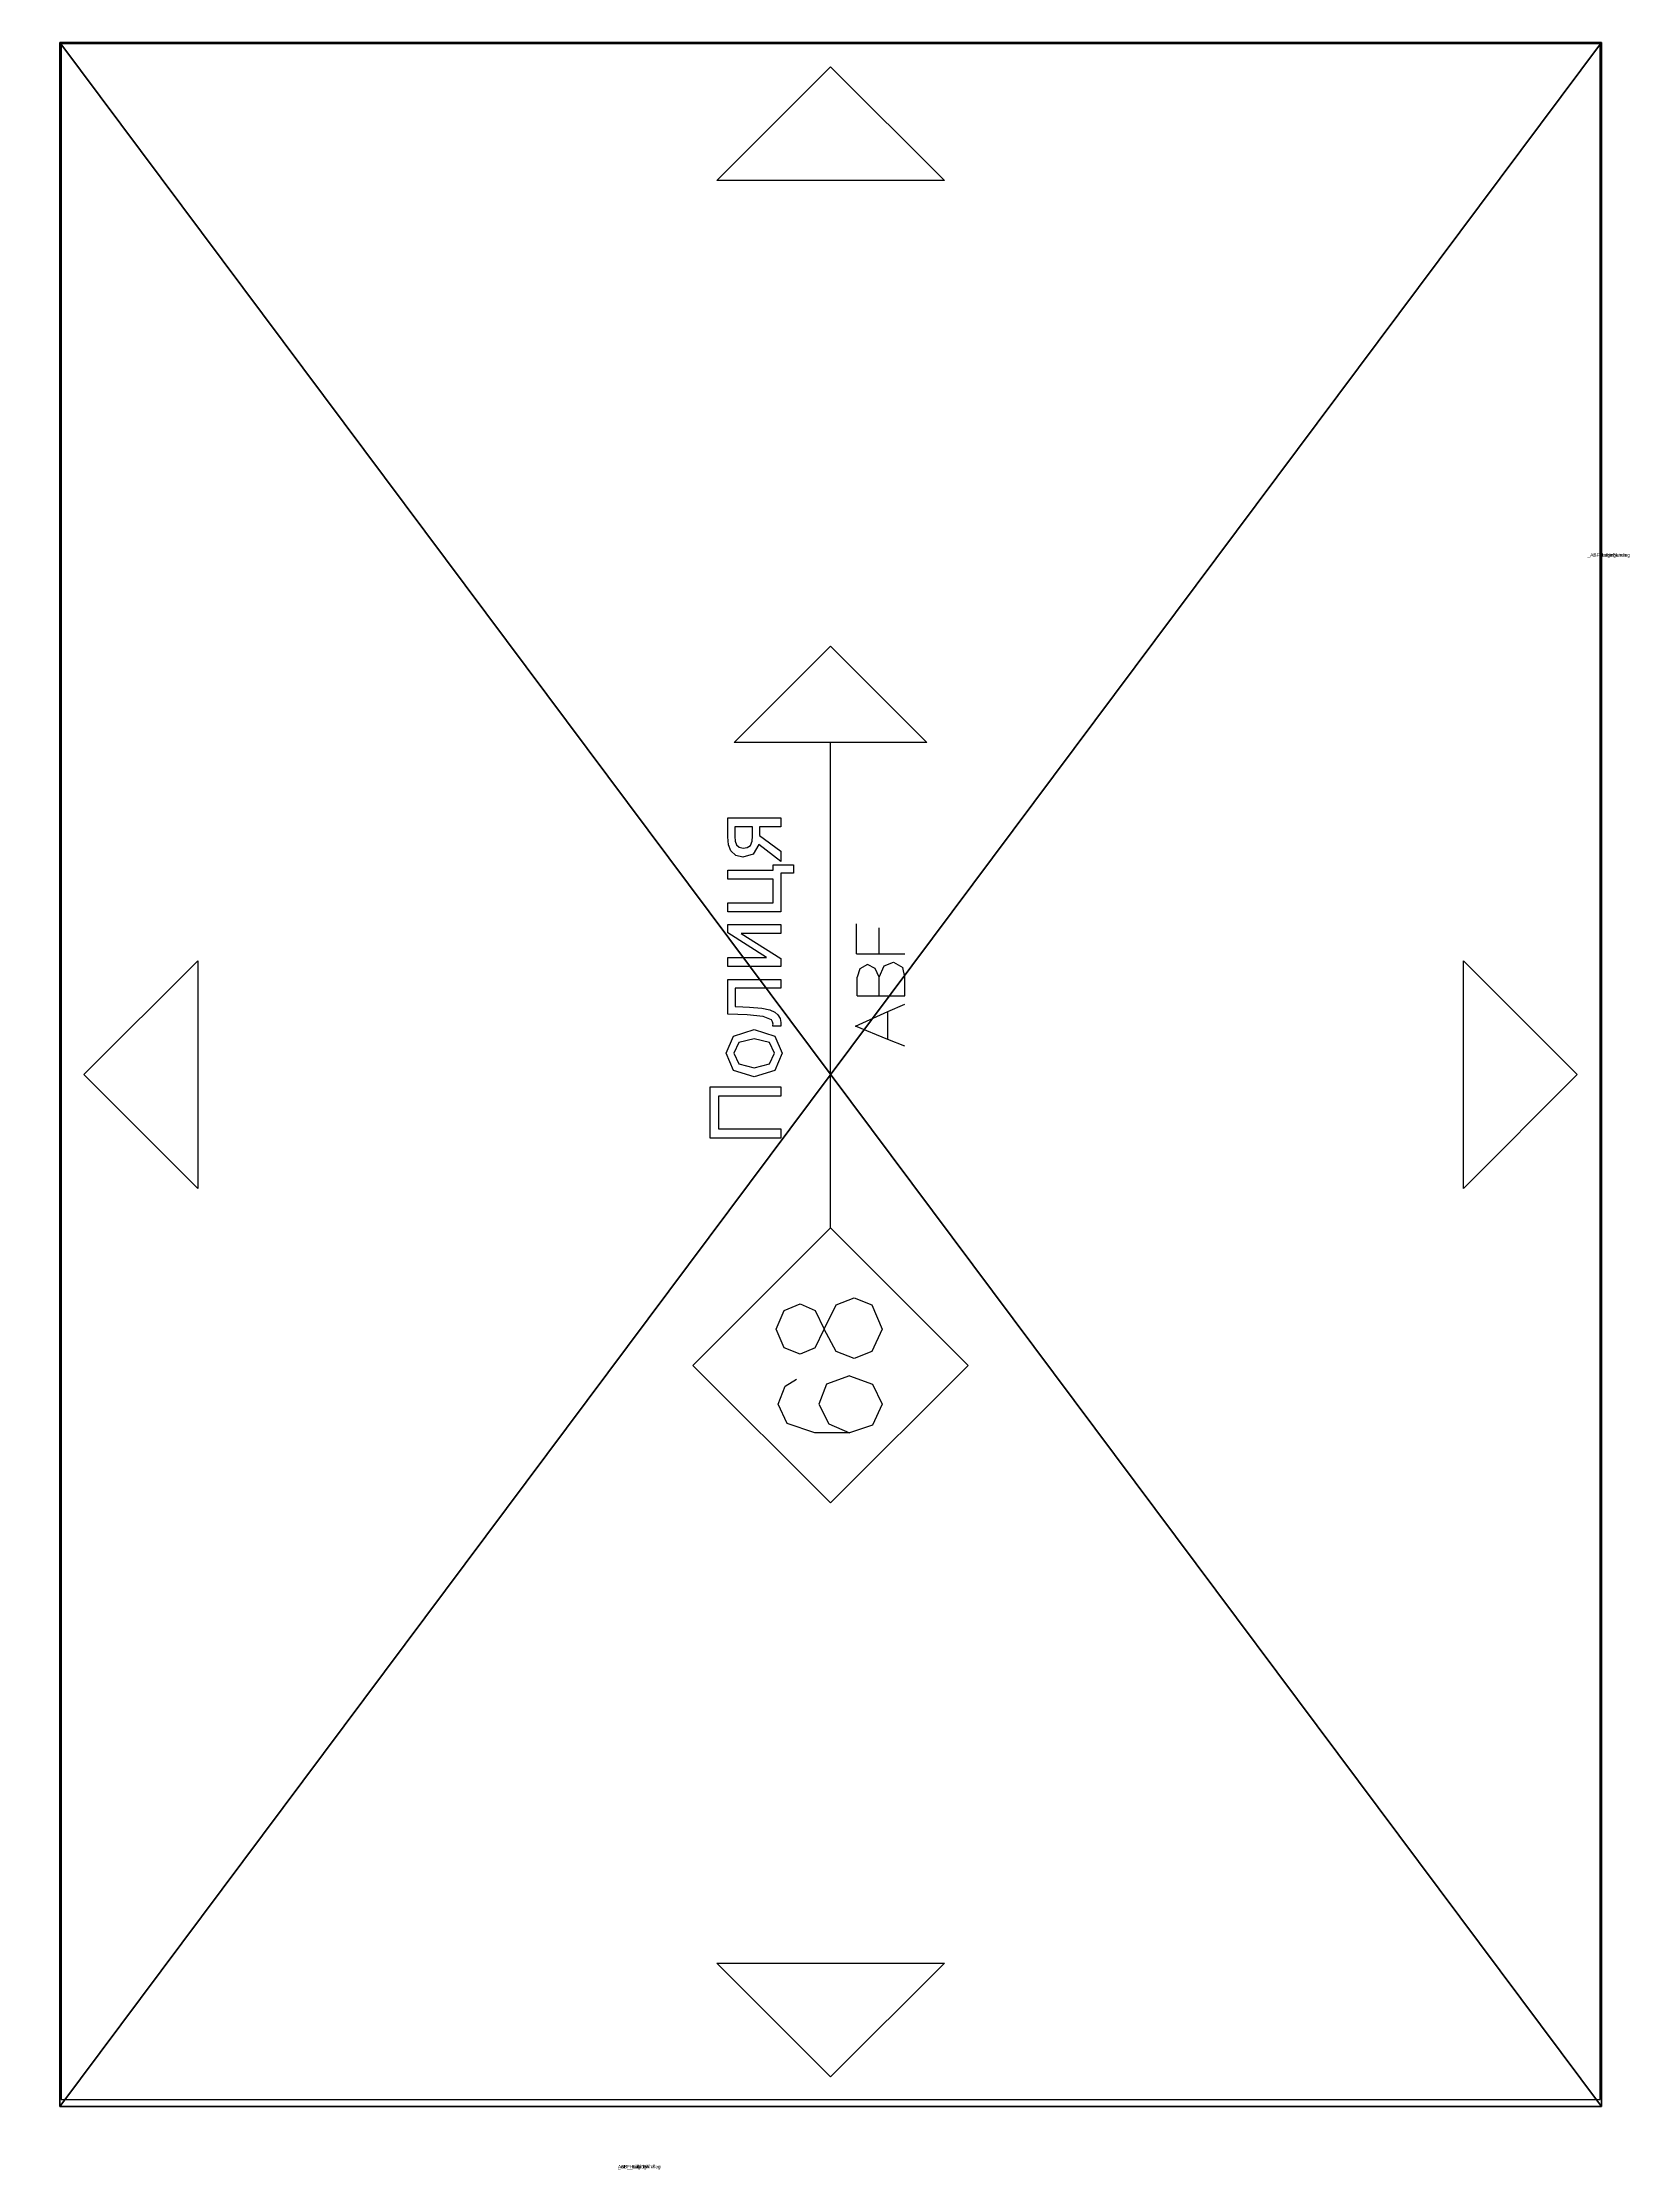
# Model space of a CAD drawing. Header units: millimetres. Extents: x -45532 to 18, y -11338 to 4436.
# Drawn here: x -17957 to -17496, y -18 to 600 of the extents above; entities that cross this region are included whole.
import ezdxf

# ---------------------------------------------------------------- set-up
doc = ezdxf.new("R2010")
doc.units = ezdxf.units.MM
doc.header["$LTSCALE"] = 25.4
doc.layers.get('0').update_dxf_attribs({"true_color": 0xffffff})
for name, color, linetype, true_color in [('-', 216, 'Continuous', 0x770077), ('ABF_cuttingLines', 134, 'Continuous', 0x009987), ('ABF_edgeBanding', 252, 'Continuous', 0x777799), ('ABF_Label', 190, 'Continuous', 0x9900ff)]:
    doc.layers.add(name, color=color, linetype=linetype, true_color=true_color)

# ---------------------------------------------------------------- blocks, each defined once
blk = doc.blocks.new('Group1369#1')
at = {"layer": 'ABF_Label', "color": 0}
for p, q in [((-11.73, 9.21), (-11.73, 22.25)), ((-11.73, 22.25), (-2.26, 22.25)), ((-4, 20.71), (-10, 20.71)), ((-10, 20.71), (-10, 9.21)), ((-4, 9.21), (-4, 20.71)), ((-2.26, 22.25), (-2.26, 9.21)), ((-0.44, 14.09), (0.76, 17.9)), ((0.76, 17.9), (3.94, 19.26)), ((1.95, 16.92), (1.26, 14.09)), ((3.94, 17.84), (1.95, 16.92)), ((3.94, 19.26), (7.11, 17.91)), ((5.91, 16.92), (3.94, 17.84)), ((6.6, 14.09), (5.91, 16.92)), ((7.11, 17.91), (8.3, 14.09)), ((11, 15.42), (11.06, 17.11)), ((11.06, 17.11), (11.12, 18.99)), ((11.12, 18.99), (17.57, 18.99)), ((12.5, 16.21), (12.45, 14.99)), ((12.56, 17.6), (12.5, 16.21)), ((15.92, 17.6), (12.56, 17.6)), ((15.92, 9.21), (15.92, 17.6)), ((17.57, 18.99), (17.57, 9.21)), ((19.95, 9.21), (19.95, 18.99)), ((19.95, 18.99), (21.58, 18.99)), ((26.04, 16.5), (21.44, 9.21)), ((21.58, 18.99), (21.58, 11.81)), ((21.58, 11.81), (26.13, 18.99)), ((26.04, 9.21), (26.04, 16.5)), ((26.13, 18.99), (27.67, 18.99)), ((27.67, 18.99), (27.67, 9.21)), ((30.06, 9.21), (30.06, 18.99)), ((30.06, 18.99), (31.7, 18.99)), ((31.7, 18.99), (31.7, 10.62)), ((36.07, 10.62), (36.07, 18.99)), ((36.07, 18.99), (37.72, 18.99)), ((37.72, 18.99), (37.72, 10.62)), ((40.1, 16.2), (40.42, 17.48)), ((40.67, 14.3), (40.1, 16.2)), ((40.42, 17.48), (41.28, 18.4)), ((41.28, 18.4), (42.39, 18.84)), ((41.95, 16.86), (41.79, 16.15)), ((41.79, 16.15), (41.9, 15.37)), ((42.43, 17.38), (41.95, 16.86)), ((42.39, 18.84), (43.88, 18.99)), ((43.07, 17.61), (42.43, 17.38)), ((43.96, 17.67), (43.07, 17.61)), ((43.88, 18.99), (47.4, 18.99)), ((45.75, 17.67), (43.96, 17.67)), ((45.75, 14.38), (45.75, 17.67)), ((47.4, 18.99), (47.4, 9.21)), ((0.73, 10.32), (-0.44, 14.09)), ((1.26, 14.09), (1.95, 11.3)), ((5.9, 11.29), (6.6, 14.09)), ((8.3, 14.09), (7.11, 10.28)), ((10.07, 10.91), (10.71, 12.42)), ((10.71, 12.42), (11, 15.42)), ((12.27, 12.69), (11.95, 11.2)), ((12.45, 14.99), (12.27, 12.69)), ((39.3, 9.21), (42.45, 13.23)), ((42.45, 13.23), (40.67, 14.3)), ((44.12, 13.09), (41.22, 9.21)), ((41.9, 15.37), (42.3, 14.81)), ((42.3, 14.81), (43.05, 14.46)), ((43.05, 14.46), (44.02, 14.38)), ((44.02, 14.38), (45.75, 14.38)), ((45.75, 13.09), (44.12, 13.09)), ((45.75, 9.21), (45.75, 13.09)), ((-66.14, 2.93), (-64.44, 8.02)), ((-64.44, 8.02), (-60.83, 9.66)), ((-60.83, 9.66), (-57.55, 8.37)), ((-57.55, 8.37), (-56.24, 6.32)), ((-51.62, 5.61), (-50.44, 8.57)), ((-50.44, 8.57), (-47.02, 10.04)), ((-47.02, 10.04), (-43.53, 8.57)), ((-43.53, 8.57), (-42.31, 5.61)), ((-10, 9.21), (-11.73, 9.21)), ((-2.26, 9.21), (-4, 9.21)), ((3.94, 8.93), (0.73, 10.32)), ((1.95, 11.3), (3.94, 10.35)), ((3.94, 10.35), (5.9, 11.29)), ((7.11, 10.28), (3.94, 8.93)), ((8.93, 9.21), (8.93, 10.64)), ((8.93, 10.64), (9.02, 10.64)), ((9.24, 9.2), (8.93, 9.21)), ((9.02, 10.64), (9.14, 10.63)), ((9.14, 10.63), (9.3, 10.62)), ((9.6, 9.19), (9.24, 9.2)), ((9.3, 10.62), (9.71, 10.69)), ((10.37, 9.32), (9.6, 9.19)), ((9.71, 10.69), (10.07, 10.91)), ((11.01, 9.71), (10.37, 9.32)), ((11.53, 10.3), (11.01, 9.71)), ((11.95, 11.2), (11.53, 10.3)), ((17.57, 9.21), (15.92, 9.21)), ((21.44, 9.21), (19.95, 9.21)), ((27.67, 9.21), (26.04, 9.21)), ((37.16, 9.21), (30.06, 9.21)), ((31.7, 10.62), (36.07, 10.62)), ((37.16, 6.86), (37.16, 9.21)), ((37.72, 10.62), (38.69, 10.62)), ((38.69, 10.62), (38.69, 6.86)), ((41.22, 9.21), (39.3, 9.21)), ((47.4, 9.21), (45.75, 9.21)), ((-50.44, 2.86), (-51.62, 5.61)), ((-42.31, 5.61), (-43.53, 2.86)), ((38.69, 6.86), (37.16, 6.86)), ((-66.14, -3.5), (-66.14, 2.93)), ((-64.49, 0.31), (-66.14, -3.5)), ((-60.83, 2.2), (-64.49, 0.31)), ((-57.17, 0.73), (-60.83, 2.2)), ((-55.6, -3.5), (-57.17, 0.73)), ((-51.13, -1.04), (-47.02, 1.17)), ((-50.44, 2.86), (-47.02, 1.17)), ((-43.53, 2.86), (-47.02, 1.17)), ((-47.02, 1.17), (-42.53, -1.04)), ((-28.29, 0), (61.31, 0)), ((-64.74, -7.74), (-66.14, -3.5)), ((-55.6, -3.5), (-57.13, -7.74)), ((-52.43, -4.33), (-51.13, -1.04)), ((-42.53, -1.04), (-41.25, -4.33)), ((-60.83, -9.5), (-64.74, -7.74)), ((-57.13, -7.74), (-60.83, -9.5)), ((-51.13, -7.61), (-52.43, -4.33)), ((-47.02, -9.5), (-51.13, -7.61)), ((-42.53, -7.61), (-47.02, -9.5)), ((-41.25, -4.33), (-42.53, -7.61)), ((6.49, -10.57), (8.95, -4.58)), ((8.95, -4.58), (11.61, -10.57)), ((14.53, -4.88), (17.96, -4.88)), ((14.53, -4.88), (14.53, -8.98)), ((19.51, -5.38), (17.96, -4.88)), ((20.29, -6.84), (19.51, -5.38)), ((19.55, -8.25), (20.29, -6.84)), ((22.27, -4.79), (22.27, -8.97)), ((22.27, -4.79), (27.81, -4.79)), ((5.21, -13.72), (6.49, -10.57)), ((6.49, -10.57), (11.61, -10.57)), ((11.61, -10.57), (13.01, -13.72)), ((14.53, -8.98), (14.53, -13.72)), ((14.53, -8.98), (17.96, -8.98)), ((17.96, -8.98), (19.55, -8.25)), ((17.96, -8.98), (20.04, -9.9)), ((20.74, -11.59), (19.76, -13.36)), ((20.04, -9.9), (20.74, -11.59)), ((22.27, -8.97), (27.09, -8.97)), ((22.27, -8.97), (22.27, -13.72)), ((14.53, -13.72), (17.96, -13.72)), ((17.96, -13.72), (19.76, -13.36))]:
    blk.add_line(p, q, dxfattribs=at)
for points in [[(-28.29, 0, 0), (-53.69, -25.4, 0), (-79.09, 0, 0), (-53.69, 25.4, 0), (-28.29, 0, 0)], [(61.31, 17.78, 0), (79.09, 0, 0), (61.31, -17.78, 0), (61.31, 17.78, 0)]]:
    blk.add_polyline3d(points, close=True, dxfattribs=at)
blk = doc.blocks.new('Group1754#1')
at = {"layer": 'ABF_cuttingLines', "color": 0}
blk.add_polyline3d([(-3501.58, 410.72, 0), (-3948.78, 410.72, 0), (-3948.78, -186.88, 0), (-3501.58, -186.88, 0), (-3501.58, 410.72, 0)], close=True, dxfattribs=at)
blk = doc.blocks.new('Group1755#1')
at = {"layer": 'ABF_edgeBanding', "color": 0}
for points in [[(-3725.18, 404.1, 0), (-3692.09, 371.02, 0), (-3758.26, 371.02, 0), (-3725.18, 404.1, 0)], [(-3942.16, 111.12, 0), (-3909.07, 144.21, 0), (-3909.07, 78.03, 0), (-3942.16, 111.12, 0)], [(-3508.19, 111.12, 0), (-3541.28, 78.03, 0), (-3541.28, 144.21, 0), (-3508.19, 111.12, 0)], [(-3725.18, -180.26, 0), (-3758.26, -147.17, 0), (-3692.09, -147.17, 0), (-3725.18, -180.26, 0)]]:
    blk.add_polyline3d(points, close=True, dxfattribs=at)
blk = doc.blocks.new('______#85')
at = {"color": 0}
for p, q in [((-3949.18, 411.12), (-3949.18, -188.88)), ((-3501.18, 411.12), (-3949.18, 411.12)), ((-3501.18, 411.12, 18), (-3949.18, 411.12, 18)), ((-3949.18, 411.12, 18), (-3949.18, -188.88, 18)), ((-3949.18, 411.12, 18), (-3949.18, -188.88, 18)), ((-3949.18, 411.12), (-3949.18, 411.12, 18)), ((-3949.18, 411.12), (-3949.18, -188.88)), ((-3501.18, 411.12), (-3949.18, 411.12)), ((-3949.18, 411.12), (-3949.18, 411.12, 18)), ((-3501.18, 411.12, 18), (-3949.18, 411.12, 18)), ((-3501.18, 411.12), (-3501.18, 411.12, 18)), ((-3501.18, -188.88, 18), (-3501.18, 411.12, 18)), ((-3501.18, -188.88), (-3501.18, 411.12)), ((-3501.18, -188.88), (-3501.18, 411.12)), ((-3501.18, -188.88, 18), (-3501.18, 411.12, 18)), ((-3501.18, 411.12), (-3501.18, 411.12, 18)), ((-3949.18, -188.88, 18), (-3501.18, -188.88, 18)), ((-3949.18, -188.88), (-3949.18, -188.88, 18)), ((-3949.18, -188.88), (-3501.18, -188.88)), ((-3949.18, -188.88), (-3501.18, -188.88)), ((-3949.18, -188.88, 18), (-3501.18, -188.88, 18)), ((-3949.18, -188.88), (-3949.18, -188.88, 18)), ((-3501.18, -188.88), (-3501.18, -188.88, 18)), ((-3501.18, -188.88), (-3501.18, -188.88, 18))]:
    blk.add_line(p, q, dxfattribs=at)
at = {"layer": 'ABF_cuttingLines', "color": 0}
blk.add_blockref('Group1754#1', (0, 0, 18), dxfattribs=at)
at = {"layer": 'ABF_edgeBanding', "color": 0}
blk.add_blockref('Group1755#1', (0, 0, 18), dxfattribs=at)
at = {"layer": 'ABF_Label', "color": 0, "xscale": 1.574803149606299, "yscale": 1.574803149606299, "rotation": 90}
blk.add_blockref('Group1369#1', (-3725.18, 111.12, 18), dxfattribs=at)
at = {"color": 0}
mesh = blk.add_polyface(dxfattribs=at)
corners = [(-3501.18, 411.12), (-3949.18, -188.88), (-3949.18, 411.12), (-3501.18, -188.88)]
mesh.append_faces([[corners[k] for k in face] for face in [(0, 1, 2), (1, 0, 3)]], dxfattribs={"vtx0": -1, "color": 0})
at = {"color": 7, "true_color": 0xffffff}
mesh = blk.add_polyface(dxfattribs=at)
corners = [(-3501.18, -188.88, 18), (-3949.18, 411.12, 18), (-3949.18, -188.88, 18), (-3501.18, 411.12, 18)]
mesh.append_faces([[corners[k] for k in face] for face in [(0, 1, 2), (1, 0, 3)]], dxfattribs={"vtx0": -1, "color": 7})
at = {"color": 0}
mesh = blk.add_polyface(dxfattribs=at)
corners = [(-3949.18, 411.12, 18), (-3949.18, -188.88), (-3949.18, -188.88, 18), (-3949.18, 411.12)]
mesh.append_faces([[corners[k] for k in face] for face in [(0, 1, 2), (1, 0, 3)]], dxfattribs={"vtx0": -1, "color": 0})
mesh = blk.add_polyface(dxfattribs=at)
corners = [(-3949.18, 411.12, 18), (-3501.18, 411.12), (-3949.18, 411.12), (-3501.18, 411.12, 18)]
mesh.append_faces([[corners[k] for k in face] for face in [(0, 1, 2), (1, 0, 3)]], dxfattribs={"vtx0": -1, "color": 0})
mesh = blk.add_polyface(dxfattribs=at)
corners = [(-3501.18, 411.12), (-3501.18, -188.88, 18), (-3501.18, -188.88), (-3501.18, 411.12, 18)]
mesh.append_faces([[corners[k] for k in face] for face in [(0, 1, 2), (1, 0, 3)]], dxfattribs={"vtx0": -1, "color": 0})
mesh = blk.add_polyface(dxfattribs=at)
corners = [(-3501.18, -188.88, 18), (-3949.18, -188.88), (-3501.18, -188.88), (-3949.18, -188.88, 18)]
mesh.append_faces([[corners[k] for k in face] for face in [(0, 1, 2), (1, 0, 3)]], dxfattribs={"vtx0": -1, "color": 0})
blk = doc.blocks.new('Group1223#1')
at = {"layer": 'ABF_Label', "color": 0}
for p, q in [((-11.73, 9.21), (-11.73, 22.25)), ((-11.73, 22.25), (-2.26, 22.25)), ((-4, 20.71), (-10, 20.71)), ((-10, 20.71), (-10, 9.21)), ((-4, 9.21), (-4, 20.71)), ((-2.26, 22.25), (-2.26, 9.21)), ((-0.44, 14.09), (0.76, 17.9)), ((0.76, 17.9), (3.94, 19.26)), ((1.95, 16.92), (1.26, 14.09)), ((3.94, 17.84), (1.95, 16.92)), ((3.94, 19.26), (7.11, 17.91)), ((5.91, 16.92), (3.94, 17.84)), ((6.6, 14.09), (5.91, 16.92)), ((7.11, 17.91), (8.3, 14.09)), ((11, 15.42), (11.06, 17.11)), ((11.06, 17.11), (11.12, 18.99)), ((11.12, 18.99), (17.57, 18.99)), ((12.5, 16.21), (12.45, 14.99)), ((12.56, 17.6), (12.5, 16.21)), ((15.92, 17.6), (12.56, 17.6)), ((15.92, 9.21), (15.92, 17.6)), ((17.57, 18.99), (17.57, 9.21)), ((19.95, 9.21), (19.95, 18.99)), ((19.95, 18.99), (21.58, 18.99)), ((26.04, 16.5), (21.44, 9.21)), ((21.58, 18.99), (21.58, 11.81)), ((21.58, 11.81), (26.13, 18.99)), ((26.04, 9.21), (26.04, 16.5)), ((26.13, 18.99), (27.67, 18.99)), ((27.67, 18.99), (27.67, 9.21)), ((30.06, 9.21), (30.06, 18.99)), ((30.06, 18.99), (31.7, 18.99)), ((31.7, 18.99), (31.7, 10.62)), ((36.07, 10.62), (36.07, 18.99)), ((36.07, 18.99), (37.72, 18.99)), ((37.72, 18.99), (37.72, 10.62)), ((40.1, 16.2), (40.42, 17.48)), ((40.67, 14.3), (40.1, 16.2)), ((40.42, 17.48), (41.28, 18.4)), ((41.28, 18.4), (42.39, 18.84)), ((41.95, 16.86), (41.79, 16.15)), ((41.79, 16.15), (41.9, 15.37)), ((42.43, 17.38), (41.95, 16.86)), ((42.39, 18.84), (43.88, 18.99)), ((43.07, 17.61), (42.43, 17.38)), ((43.96, 17.67), (43.07, 17.61)), ((43.88, 18.99), (47.4, 18.99)), ((45.75, 17.67), (43.96, 17.67)), ((45.75, 14.38), (45.75, 17.67)), ((47.4, 18.99), (47.4, 9.21)), ((0.73, 10.32), (-0.44, 14.09)), ((1.26, 14.09), (1.95, 11.3)), ((5.9, 11.29), (6.6, 14.09)), ((8.3, 14.09), (7.11, 10.28)), ((10.07, 10.91), (10.71, 12.42)), ((10.71, 12.42), (11, 15.42)), ((12.27, 12.69), (11.95, 11.2)), ((12.45, 14.99), (12.27, 12.69)), ((39.3, 9.21), (42.45, 13.23)), ((42.45, 13.23), (40.67, 14.3)), ((44.12, 13.09), (41.22, 9.21)), ((41.9, 15.37), (42.3, 14.81)), ((42.3, 14.81), (43.05, 14.46)), ((43.05, 14.46), (44.02, 14.38)), ((44.02, 14.38), (45.75, 14.38)), ((45.75, 13.09), (44.12, 13.09)), ((45.75, 9.21), (45.75, 13.09)), ((-64.3, 9.79), (-65.89, 0.95)), ((-55.89, 9.79), (-64.3, 9.79)), ((-51.93, 2.97), (-50.2, 8.12)), ((-50.2, 8.12), (-46.55, 9.79)), ((-46.55, 9.79), (-43.23, 8.48)), ((-43.23, 8.48), (-41.89, 6.4)), ((-10, 9.21), (-11.73, 9.21)), ((-2.26, 9.21), (-4, 9.21)), ((3.94, 8.93), (0.73, 10.32)), ((1.95, 11.3), (3.94, 10.35)), ((3.94, 10.35), (5.9, 11.29)), ((7.11, 10.28), (3.94, 8.93)), ((8.93, 9.21), (8.93, 10.64)), ((8.93, 10.64), (9.02, 10.64)), ((9.24, 9.2), (8.93, 9.21)), ((9.02, 10.64), (9.14, 10.63)), ((9.14, 10.63), (9.3, 10.62)), ((9.6, 9.19), (9.24, 9.2)), ((9.3, 10.62), (9.71, 10.69)), ((10.37, 9.32), (9.6, 9.19)), ((9.71, 10.69), (10.07, 10.91)), ((11.01, 9.71), (10.37, 9.32)), ((11.53, 10.3), (11.01, 9.71)), ((11.95, 11.2), (11.53, 10.3)), ((17.57, 9.21), (15.92, 9.21)), ((21.44, 9.21), (19.95, 9.21)), ((27.67, 9.21), (26.04, 9.21)), ((37.16, 9.21), (30.06, 9.21)), ((31.7, 10.62), (36.07, 10.62)), ((37.16, 6.86), (37.16, 9.21)), ((37.72, 10.62), (38.69, 10.62)), ((38.69, 10.62), (38.69, 6.86)), ((41.22, 9.21), (39.3, 9.21)), ((47.4, 9.21), (45.75, 9.21)), ((38.69, 6.86), (37.16, 6.86)), ((-65.89, 0.95), (-60.78, 2.81)), ((-60.78, 2.81), (-56.51, 0.95)), ((-56.51, 0.95), (-55.14, -3.13)), ((-51.93, -3.55), (-51.93, 2.97)), ((-50.26, 0.32), (-51.93, -3.55)), ((-46.55, 2.23), (-50.26, 0.32)), ((-42.84, 0.74), (-46.55, 2.23)), ((-41.25, -3.55), (-42.84, 0.74)), ((-28.29, 0), (61.31, 0)), ((-55.14, -3.13), (-56.51, -7.38)), ((-50.51, -7.85), (-51.93, -3.55)), ((-41.25, -3.55), (-42.8, -7.85)), ((-64.71, -8.28), (-66.14, -5.45)), ((-61.03, -9.63), (-56.51, -7.38)), ((-46.55, -9.63), (-50.51, -7.85)), ((-42.8, -7.85), (-46.55, -9.63)), ((6.49, -10.57), (8.95, -4.58)), ((8.95, -4.58), (11.61, -10.57)), ((14.53, -4.88), (17.96, -4.88)), ((14.53, -4.88), (14.53, -8.98)), ((19.51, -5.38), (17.96, -4.88)), ((20.29, -6.84), (19.51, -5.38)), ((19.55, -8.25), (20.29, -6.84)), ((22.27, -4.79), (22.27, -8.97)), ((22.27, -4.79), (27.81, -4.79)), ((-61.03, -9.63), (-64.71, -8.28)), ((5.21, -13.72), (6.49, -10.57)), ((6.49, -10.57), (11.61, -10.57)), ((11.61, -10.57), (13.01, -13.72)), ((14.53, -8.98), (14.53, -13.72)), ((14.53, -8.98), (17.96, -8.98)), ((17.96, -8.98), (19.55, -8.25)), ((17.96, -8.98), (20.04, -9.9)), ((20.74, -11.59), (19.76, -13.36)), ((20.04, -9.9), (20.74, -11.59)), ((22.27, -8.97), (27.09, -8.97)), ((22.27, -8.97), (22.27, -13.72)), ((14.53, -13.72), (17.96, -13.72)), ((17.96, -13.72), (19.76, -13.36))]:
    blk.add_line(p, q, dxfattribs=at)
for points in [[(-28.29, 0, 0), (-53.69, -25.4, 0), (-79.09, 0, 0), (-53.69, 25.4, 0), (-28.29, 0, 0)], [(61.31, 17.78, 0), (79.09, 0, 0), (61.31, -17.78, 0), (61.31, 17.78, 0)]]:
    blk.add_polyline3d(points, close=True, dxfattribs=at)
blk = doc.blocks.new('Group1758#1')
blk = doc.blocks.new('Group1759#1')
at = {"layer": 'ABF_edgeBanding', "color": 0}
for points in [[(-1135.97, 142.45, 0), (-1102.88, 109.36, 0), (-1169.05, 109.36, 0), (-1135.97, 142.45, 0)], [(-1352.95, -150.54, 0), (-1319.86, -117.45, 0), (-1319.86, -183.62, 0), (-1352.95, -150.54, 0)], [(-918.98, -150.54, 0), (-952.07, -183.62, 0), (-952.07, -117.45, 0), (-918.98, -150.54, 0)], [(-1135.97, -441.92, 0), (-1169.05, -408.83, 0), (-1102.88, -408.83, 0), (-1135.97, -441.92, 0)]]:
    blk.add_polyline3d(points, close=True, dxfattribs=at)
blk = doc.blocks.new('______#87')
at = {"layer": 'ABF_cuttingLines', "color": 0}
ref = blk.add_blockref('Group1758#1', (0, 0, 18), dxfattribs=at)
ref.add_attrib('Skp_GroupInstanceName', '_ABF_cuttingLines', (0, 0), dxfattribs={"layer": '0', "height": 1})
at = {"layer": 'ABF_edgeBanding', "color": 0}
ref = blk.add_blockref('Group1759#1', (0, 0, 18), dxfattribs=at)
ref.add_attrib('Skp_GroupInstanceName', '_ABF_edgeBanding', (0, 0), dxfattribs={"layer": '0', "height": 1})
at = {"layer": 'ABF_Label', "color": 0}
ref = blk.add_blockref('Group1223#1', (-1135.97, -150.54, 18), dxfattribs=dict(at, xscale=1.574803149606299, yscale=1.574803149606299, rotation=90))
ref.add_attrib('Skp_GroupInstanceName', '_ABF_Label', (0, 0), dxfattribs={"layer": '0', "height": 1})
blk = doc.blocks.new('Group101#1')
blk = doc.blocks.new('Group102#1')
blk = doc.blocks.new('Group105#1')
blk = doc.blocks.new('Group106#1')
blk = doc.blocks.new('Group109#1')
blk = doc.blocks.new('Group110#1')
blk = doc.blocks.new('Group113#1')
blk = doc.blocks.new('Group114#1')
blk = doc.blocks.new('Group112#2')
blk = doc.blocks.new('Group113#2')
blk = doc.blocks.new('Group115#1')
blk = doc.blocks.new('Group116#1')
blk = doc.blocks.new('Group#561')
blk = doc.blocks.new('Group#562')
blk = doc.blocks.new('Group#563')
blk = doc.blocks.new('Group#564')
blk = doc.blocks.new('Group#565')
blk = doc.blocks.new('Group#566')
blk = doc.blocks.new('Group#567')
blk = doc.blocks.new('Group#568')
blk = doc.blocks.new('Group#569')
blk = doc.blocks.new('Group#570')
blk = doc.blocks.new('Group1103#1')
blk = doc.blocks.new('Group1796#1')
blk = doc.blocks.new('Group1797#1')
blk = doc.blocks.new('_____#101')
at = {"layer": '-', "color": 0, "extrusion": (-0.009842, -0.999952, -9.27032e-13)}
ref = blk.add_blockref('Group#565', (-10818.45, 18, -323.56), dxfattribs=dict(at, zscale=-1, rotation=269.9999991284582))
ref.add_attrib('Skp_GroupInstanceName', 'ABF_Hole', (0, 0), dxfattribs={"layer": '0', "height": 1})
ref = blk.add_blockref('Group#564', (-10282.48, 18, -328.84), dxfattribs=dict(at, zscale=-1, rotation=269.9999991284582))
ref.add_attrib('Skp_GroupInstanceName', 'ABF_Hole', (0, 0), dxfattribs={"layer": '0', "height": 1})
ref = blk.add_blockref('Group#568', (-10818.14, 18, -291.56), dxfattribs=dict(at, zscale=-1, rotation=269.9999991284582))
ref.add_attrib('Skp_GroupInstanceName', 'ABF_Hole', (0, 0), dxfattribs={"layer": '0', "height": 1})
ref = blk.add_blockref('Group#566', (-10282.16, 18, -296.84), dxfattribs=dict(at, zscale=-1, rotation=269.9999991284582))
ref.add_attrib('Skp_GroupInstanceName', 'ABF_Hole', (0, 0), dxfattribs={"layer": '0', "height": 1})
ref = blk.add_blockref('Group#561', (-10817.82, 18, -259.57), dxfattribs=dict(at, zscale=-1, rotation=269.9999991284582))
ref.add_attrib('Skp_GroupInstanceName', 'ABF_Hole', (0, 0), dxfattribs={"layer": '0', "height": 1})
ref = blk.add_blockref('Group#562', (-10281.85, 18, -264.84), dxfattribs=dict(at, zscale=-1, rotation=269.9999991284582))
ref.add_attrib('Skp_GroupInstanceName', 'ABF_Hole', (0, 0), dxfattribs={"layer": '0', "height": 1})
ref = blk.add_blockref('Group#567', (-10817.51, 18, -227.57), dxfattribs=dict(at, zscale=-1, rotation=269.9999991284582))
ref.add_attrib('Skp_GroupInstanceName', 'ABF_Hole', (0, 0), dxfattribs={"layer": '0', "height": 1})
ref = blk.add_blockref('Group#563', (-10281.53, 18, -232.84), dxfattribs=dict(at, zscale=-1, rotation=269.9999991284582))
ref.add_attrib('Skp_GroupInstanceName', 'ABF_Hole', (0, 0), dxfattribs={"layer": '0', "height": 1})
ref = blk.add_blockref('Group#570', (-10817.19, 18, -195.57), dxfattribs=dict(at, zscale=-1, rotation=269.9999991284582))
ref.add_attrib('Skp_GroupInstanceName', 'ABF_Hole', (0, 0), dxfattribs={"layer": '0', "height": 1})
ref = blk.add_blockref('Group#569', (-10281.22, 18, -200.84), dxfattribs=dict(at, zscale=-1, rotation=269.9999991284582))
ref.add_attrib('Skp_GroupInstanceName', 'ABF_Hole', (0, 0), dxfattribs={"layer": '0', "height": 1})
at = {"color": 0, "extrusion": (0, 0, -1)}
ref = blk.add_blockref('Group113#1', (10794.21, 740), dxfattribs=at)
ref.add_attrib('Skp_GroupInstanceName', '_ABF_sideDrill', (0, 0), dxfattribs={"height": 1})
ref = blk.add_blockref('Group114#1', (10794.21, 740), dxfattribs=at)
ref.add_attrib('Skp_GroupInstanceName', '_ABF_sideDrillDepth', (0, 0), dxfattribs={"height": 1})
ref = blk.add_blockref('Group115#1', (10544.21, 740), dxfattribs=at)
ref.add_attrib('Skp_GroupInstanceName', '_ABF_sideDrill', (0, 0), dxfattribs={"height": 1})
ref = blk.add_blockref('Group116#1', (10544.21, 740), dxfattribs=at)
ref.add_attrib('Skp_GroupInstanceName', '_ABF_sideDrillDepth', (0, 0), dxfattribs={"height": 1})
ref = blk.add_blockref('Group109#1', (10294.21, 740), dxfattribs=at)
ref.add_attrib('Skp_GroupInstanceName', '_ABF_sideDrill', (0, 0), dxfattribs={"height": 1})
ref = blk.add_blockref('Group110#1', (10294.21, 740), dxfattribs=at)
ref.add_attrib('Skp_GroupInstanceName', '_ABF_sideDrillDepth', (0, 0), dxfattribs={"height": 1})
ref = blk.add_blockref('Group106#1', (10794.21, 18), dxfattribs=at)
ref.add_attrib('Skp_GroupInstanceName', '_ABF_sideDrillDepth', (0, 0), dxfattribs={"height": 1})
ref = blk.add_blockref('Group113#2', (10544.21, 18), dxfattribs=at)
ref.add_attrib('Skp_GroupInstanceName', '_ABF_sideDrillDepth', (0, 0), dxfattribs={"height": 1})
ref = blk.add_blockref('Group102#1', (10294.21, 18), dxfattribs=at)
ref.add_attrib('Skp_GroupInstanceName', '_ABF_sideDrillDepth', (0, 0), dxfattribs={"height": 1})
ref = blk.add_blockref('Group105#1', (10794.21, 18), dxfattribs=at)
ref.add_attrib('Skp_GroupInstanceName', '_ABF_sideDrill', (0, 0), dxfattribs={"height": 1})
ref = blk.add_blockref('Group112#2', (10544.21, 18), dxfattribs=at)
ref.add_attrib('Skp_GroupInstanceName', '_ABF_sideDrill', (0, 0), dxfattribs={"height": 1})
ref = blk.add_blockref('Group101#1', (10294.21, 18), dxfattribs=at)
ref.add_attrib('Skp_GroupInstanceName', '_ABF_sideDrill', (0, 0), dxfattribs={"height": 1})
at = {"layer": 'ABF_cuttingLines', "color": 0}
ref = blk.add_blockref('Group1796#1', (0, 0, 18), dxfattribs=at)
ref.add_attrib('Skp_GroupInstanceName', '_ABF_cuttingLines', (0, 0), dxfattribs={"layer": '0', "height": 1})
at = {"layer": 'ABF_edgeBanding', "color": 0}
ref = blk.add_blockref('Group1797#1', (0, 0, 18), dxfattribs=at)
ref.add_attrib('Skp_GroupInstanceName', '_ABF_edgeBanding', (0, 0), dxfattribs={"layer": '0', "height": 1})
at = {"layer": 'ABF_Label', "color": 0}
ref = blk.add_blockref('Group1103#1', (-10544.21, 379, 18), dxfattribs=dict(at, xscale=1.574803149606299, yscale=1.574803149606299, rotation=90))
ref.add_attrib('Skp_GroupInstanceName', '_ABF_Label', (0, 0), dxfattribs={"layer": '0', "height": 1})
blk = doc.blocks.new('_48501___EGGER_W_1000_ST9___2800207018__THICKNESS_18')
at = {"color": 0}
for name, p in [('_____#101', (-17789.79, -18)), ('______#87', (-17508.03, 450.54)), ('______#85', (-14002.82, 188.88))]:
    blk.add_blockref(name, p, dxfattribs=at)

msp = doc.modelspace()

# ---------------------------------------------------------------- block references
at = {"color": 0}
msp.add_blockref('_48501___EGGER_W_1000_ST9___2800207018__THICKNESS_18', (0, 0), dxfattribs=at)

doc.saveas('drawing.dxf')
